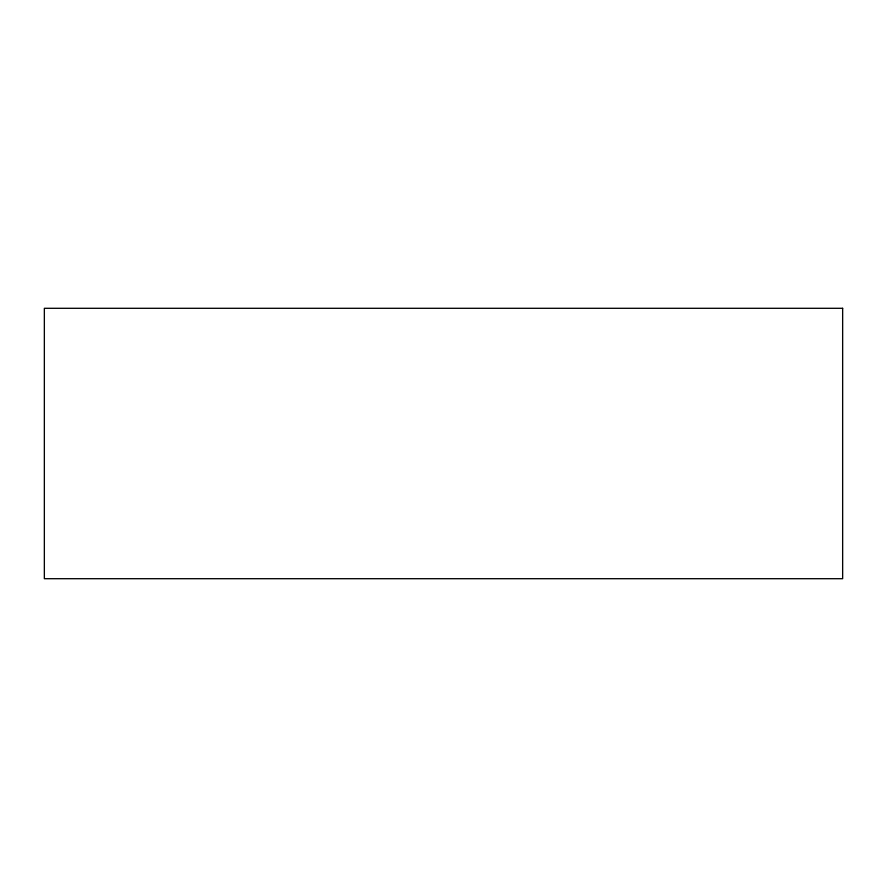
<?xml version="1.0" encoding="UTF-8"?>
<svg xmlns="http://www.w3.org/2000/svg" width="887" height="887" viewBox="0 0 887 887"><rect width="100%" height="100%" fill="white"/><g stroke="black" fill="none" stroke-linecap="round" stroke-linejoin="round"><path stroke-width="1.33" d="M842.65 308.299L44.35 308.299L44.35 578.701L842.65 578.701L842.65 308.299"/></g></svg>
